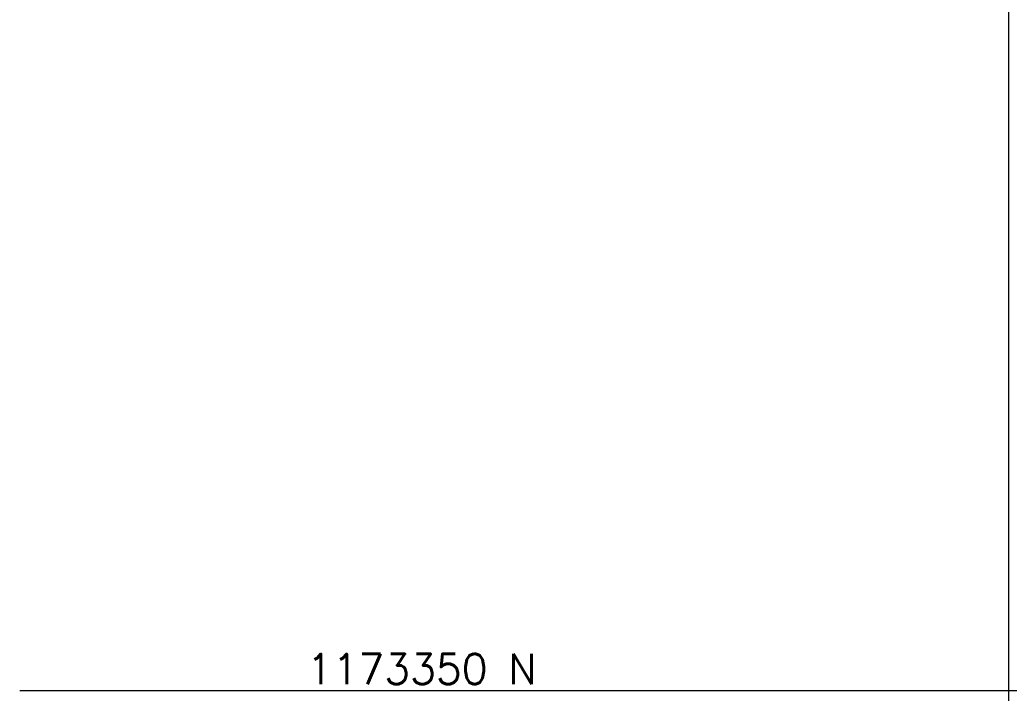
# Model space of a CAD drawing. Header units: millimetres. Extents: x 837300 to 838100, y 1173100 to 1173878.
# Drawn here: x 837750 to 837799.24, y 1173349.87 to 1173383.41 of the extents above; entities that cross this region are included whole.
import ezdxf
from ezdxf.enums import TextEntityAlignment as Align
from ezdxf.xclip import XClip

# ---------------------------------------------------------------- set-up
doc = ezdxf.new("R2010")
doc.units = ezdxf.units.MM
doc.linetypes.add('OLD-ANT-PLANTAS PROPUESTAS$0$HIDDEN2', pattern=[0.1875, 0.125, -0.0625])
for name, color, linetype in [('.', 255, 'Continuous'), ('OLD-ANT-PLANTAS PROPUESTAS$0$A-BORDE DE LOSA PERFIL IPE', 2, 'Continuous'), ('OLD-ANT-PLANTAS PROPUESTAS$0$A-FONDO_253', 253, 'Continuous'), ('OLD-ANT-PLANTAS PROPUESTAS$0$G-LINEAS DE SECCION', 8, 'OLD-ANT-PLANTAS PROPUESTAS$0$HIDDEN2'), ('OLD-ANT-PLANTAS PROPUESTAS$0$KCIG-AP-DW-XR-VENTANERIA$0$A-A BORDILLO', 1, 'Continuous')]:
    doc.layers.add(name, color=color, linetype=linetype)
doc.layers.add('Coordenadas', color=8, linetype='Continuous', lineweight=9)
doc.styles.add('OLD-ANT-PLANTAS PROPUESTAS$0$TEXT', font='romans.shx', dxfattribs={"width": 0.8})
doc.styles.add('ROMANS', font='romans.shx')

# ---------------------------------------------------------------- blocks, each defined once
blk = doc.blocks.new('*U165')
blk.add_line((-7.14, 0), (-552.9, 0))
at = {"color": 9, "style": 'OLD-ANT-PLANTAS PROPUESTAS$0$TEXT', "flags": 8}
for tag, p in [('SECTIONNUMBER-B', (-560.05, 0)), ('SECTIONNUMBER', (0, 0))]:
    blk.add_attdef(tag, text='', height=1.79, dxfattribs=at).set_placement(p, align=Align.BOTTOM_CENTER)
for tag, p in [('SHEETNUMBER-B', (-560.05, -1.43)), ('SHEETNUMBER', (0, -1.43))]:
    blk.add_attdef(tag, text='', height=1.79, dxfattribs=at).set_placement(p, align=Align.TOP_CENTER)
blk = doc.blocks.new('OLD-ANT-PLANTAS PROPUESTAS$0$INDICACIONES')
at = {"layer": 'OLD-ANT-PLANTAS PROPUESTAS$0$G-LINEAS DE SECCION', "ltscale": 0.07, "xscale": 0.15, "yscale": 0.15, "zscale": 0.15, "rotation": 90}
blk.add_blockref('*U165', (-1.719, -21.846), dxfattribs=at)
blk = doc.blocks.new('ZZANINE')
at = {"layer": 'OLD-ANT-PLANTAS PROPUESTAS$0$A-FONDO_253'}
h = blk.add_hatch(color=256, dxfattribs=at)
h.dxf.hatch_style = 1
edge = h.paths.add_edge_path(flags=16)
edge.add_arc((-3.706, -6.036), 7.587, 305.6401, 380.4524, ccw=False)
edge.add_arc((5.758, -17.302), 7.172, 134.6792, 214.2199)
edge.add_arc((-8.073, -26.4), 9.384, -28.0428, 32.6628, ccw=False)
edge.add_arc((-5.296, -27.849), 6.252, 237.8857, 331.7162, ccw=False)
edge.add_arc((-3.597, -25.217), 9.384, 146.6295, 237.6447, ccw=False)
edge.add_arc((-15.005, -17.788), 4.229, 327.5864, 477.9135)
edge.add_arc((-21.921, -4.969), 10.337, 241.6299, 298.5235, ccw=False)
edge.add_arc((-23.549, -8.011), 6.886, 147.153, 241.5225, ccw=False)
edge.add_arc((-20.661, -9.899), 10.337, 78.6543, 147.0456, ccw=False)
edge.add_arc((-17.106, 11.456), 11.322, 262.2796, 443.8637)
edge.add_arc((-9.804, 40.604), 18.899, 195.8317, 251.1956, ccw=False)
edge.add_arc((-18.02, 38.274), 10.359, 103.1578, 195.8311, ccw=False)
edge.add_arc((-16.076, 29.958), 18.899, 30.5205, 103.1572, ccw=False)
edge.add_arc((11.871, 48.86), 14.923, 218.5746, 282.8427)
edge.add_arc((18.328, 23.19), 11.556, 59.6122, 105.7676, ccw=False)
edge.add_arc((20.998, 28.473), 5.66, -35.4396, 55.8724, ccw=False)
edge.add_arc((15.919, 32.203), 11.961, 282.5004, 324.1092, ccw=False)
edge.add_arc((20.256, 4.5), 16.121, 96.2245, 126.7313)
edge.add_arc((23.253, 1.387), 20.415, 128.2458, 193.5182)
edge = h.paths.add_edge_path()
edge.add_arc((-3.706, -6.036), 7.737, 305.7288, 380.3846, ccw=False)
edge.add_arc((5.758, -17.302), 7.022, 134.7749, 214.2364)
edge.add_arc((-8.073, -26.4), 9.534, -28.0447, 32.6751, ccw=False)
edge.add_arc((-5.296, -27.849), 6.402, 237.8828, 331.7191, ccw=False)
edge.add_arc((-3.597, -25.217), 9.534, 146.6371, 237.6466, ccw=False)
edge.add_arc((-15.005, -17.788), 4.079, 327.6038, 477.9024)
edge.add_arc((-21.921, -4.969), 10.487, 241.6291, 298.5191, ccw=False)
edge.add_arc((-23.549, -8.011), 7.036, 147.1518, 241.5236, ccw=False)
edge.add_arc((-20.661, -9.899), 10.487, 78.6804, 147.0463, ccw=False)
edge.add_arc((-17.106, 11.456), 11.172, 262.3037, 443.9486)
edge.add_arc((-9.804, 40.604), 19.049, 195.8317, 251.246, ccw=False)
edge.add_arc((-18.02, 38.274), 10.509, 103.1578, 195.8311, ccw=False)
edge.add_arc((-16.076, 29.958), 19.049, 30.5524, 103.1572, ccw=False)
edge.add_arc((11.871, 48.86), 14.773, 218.6153, 282.8279)
edge.add_arc((18.328, 23.19), 11.706, 59.5883, 105.7488, ccw=False)
edge.add_arc((20.998, 28.473), 5.81, -35.4454, 55.9209, ccw=False)
edge.add_arc((15.919, 32.203), 12.111, 282.4612, 324.112, ccw=False)
edge.add_arc((20.256, 4.5), 15.971, 96.1952, 126.7242)
edge.add_arc((23.253, 1.387), 20.265, 128.2514, 193.4927)
at = {"layer": 'OLD-ANT-PLANTAS PROPUESTAS$0$A-BORDE DE LOSA PERFIL IPE'}
for points in [[(3.547, -3.341, -0.33778), (0.812, -12.317, 0.361311), (-0.047, -21.252, -0.271319), (0.342, -30.882, -0.433963), (-8.699, -33.271, -0.419383), (-11.56, -19.974, 0.7694), (-16.914, -14.183, -0.253457), (-26.904, -14.196, -0.436743), (-29.46, -4.194, -0.307477), (-18.602, 0.384, 1.014458), (-15.928, 22.566, -0.246615), (-28.13, 35.407, -0.427946), (-20.412, 48.507, -0.32784), (0.328, 39.641, 0.287749), (15.151, 34.456, -0.204182), (24.254, 33.285, -0.421215), (25.731, 25.104, -0.183763), (18.532, 20.378, 0.134002), (10.706, 17.301, 0.292616), (3.547, -3.341)], [(3.403, -3.385, -0.338541), (0.715, -12.202, 0.361702), (-0.172, -21.335, -0.271252), (0.21, -30.812, -0.433934), (-8.619, -33.145, -0.419413), (-11.434, -20.055, 0.769597), (-16.985, -14.051, -0.253474), (-26.833, -14.064, -0.436731), (-29.334, -4.276, -0.307598), (-18.627, 0.236, 1.01392), (-15.896, 22.713, -0.246382), (-27.986, 35.448, -0.427946), (-20.378, 48.361, -0.327994), (0.204, 39.555, 0.288012), (15.188, 34.311, -0.204159), (24.173, 33.158, -0.420936), (25.609, 25.191, -0.183574), (18.508, 20.526, 0.133903), (10.615, 17.42, 0.292763)]]:
    blk.add_lwpolyline(points, format="xyb", close=True, dxfattribs=at)
at = {"layer": 'OLD-ANT-PLANTAS PROPUESTAS$0$KCIG-AP-DW-XR-VENTANERIA$0$A-A BORDILLO'}
for points in [[(-16.492, 23.009, -0.231654), (-26.568, 33.851, -0.091594), (-27.126, 37.745, -0.057709), (-26.743, 40.25, -0.16748), (-23.895, 45.047, -0.028238), (-21.878, 46.57, -0.095083), (-18.226, 47.96, -0.310306), (-0.546, 40.638, 0.315386)], [(-0.672, 40.556, 0.310345), (-18.198, 47.813, 0.095084), (-21.797, 46.444, 0.028207), (-23.798, 44.932, 0.167625), (-26.597, 40.215, 0.057826), (-26.976, 37.739, 0.091663), (-26.425, 33.896, 0.231395), (-16.458, 23.156, -0.057873), (-12.68, 22.184, -0.285426), (-5.536, 12.257, -0.0005), (-5.534, 12.221, -0.413063), (-16.304, -0.081, -0.051877), (-18.678, 0.057, 0.156475), (-24.834, -0.631, 0.061925), (-26.98, -1.934, 0.082657), (-29.181, -4.351, 0.160405), (-30.244, -8.404, 0.092327), (-29.633, -10.806, 0.16052), (-26.767, -13.86, 0.082931), (-23.668, -14.936, 0.062129), (-21.173, -15.056, 0.143325), (-15.771, -12.996), (-15.771, -12.996, -0.731947), (-10.638, -19.451)]]:
    blk.add_lwpolyline(points, format="xyb", dxfattribs=at)
at = {"layer": '.', "rotation": 59.49446253719634}
blk.add_blockref('OLD-ANT-PLANTAS PROPUESTAS$0$INDICACIONES', (-47.318, 57.347), dxfattribs=at)

msp = doc.modelspace()

# ---------------------------------------------------------------- linework, layer by layer
at = {"layer": 'Coordenadas'}
for p, q in [((837799.2, 1173450), (837799.2, 1173100)), ((837750, 1173350), (838100, 1173350))]:
    msp.add_line(p, q, dxfattribs=at)

# ---------------------------------------------------------------- block references
ref = msp.add_blockref('ZZANINE', (837792.102, 1173318.47, 0), dxfattribs=dict(rotation=337.6071765203654))
XClip(ref).set_block_clipping_path([(-6.2893419255, -5.720621759), (2.4205892825, -2.1319233967), (-1.1470385141, 6.5268686074), (-9.8569697221, 2.9381702452)])

# ---------------------------------------------------------------- texts
at = {"layer": 'Coordenadas', "color": 2, "style": 'ROMANS'}
msp.add_text('1173350 N', height=1.5, dxfattribs=at).set_placement((837764.281, 1173350.329))

doc.saveas('drawing.dxf')
